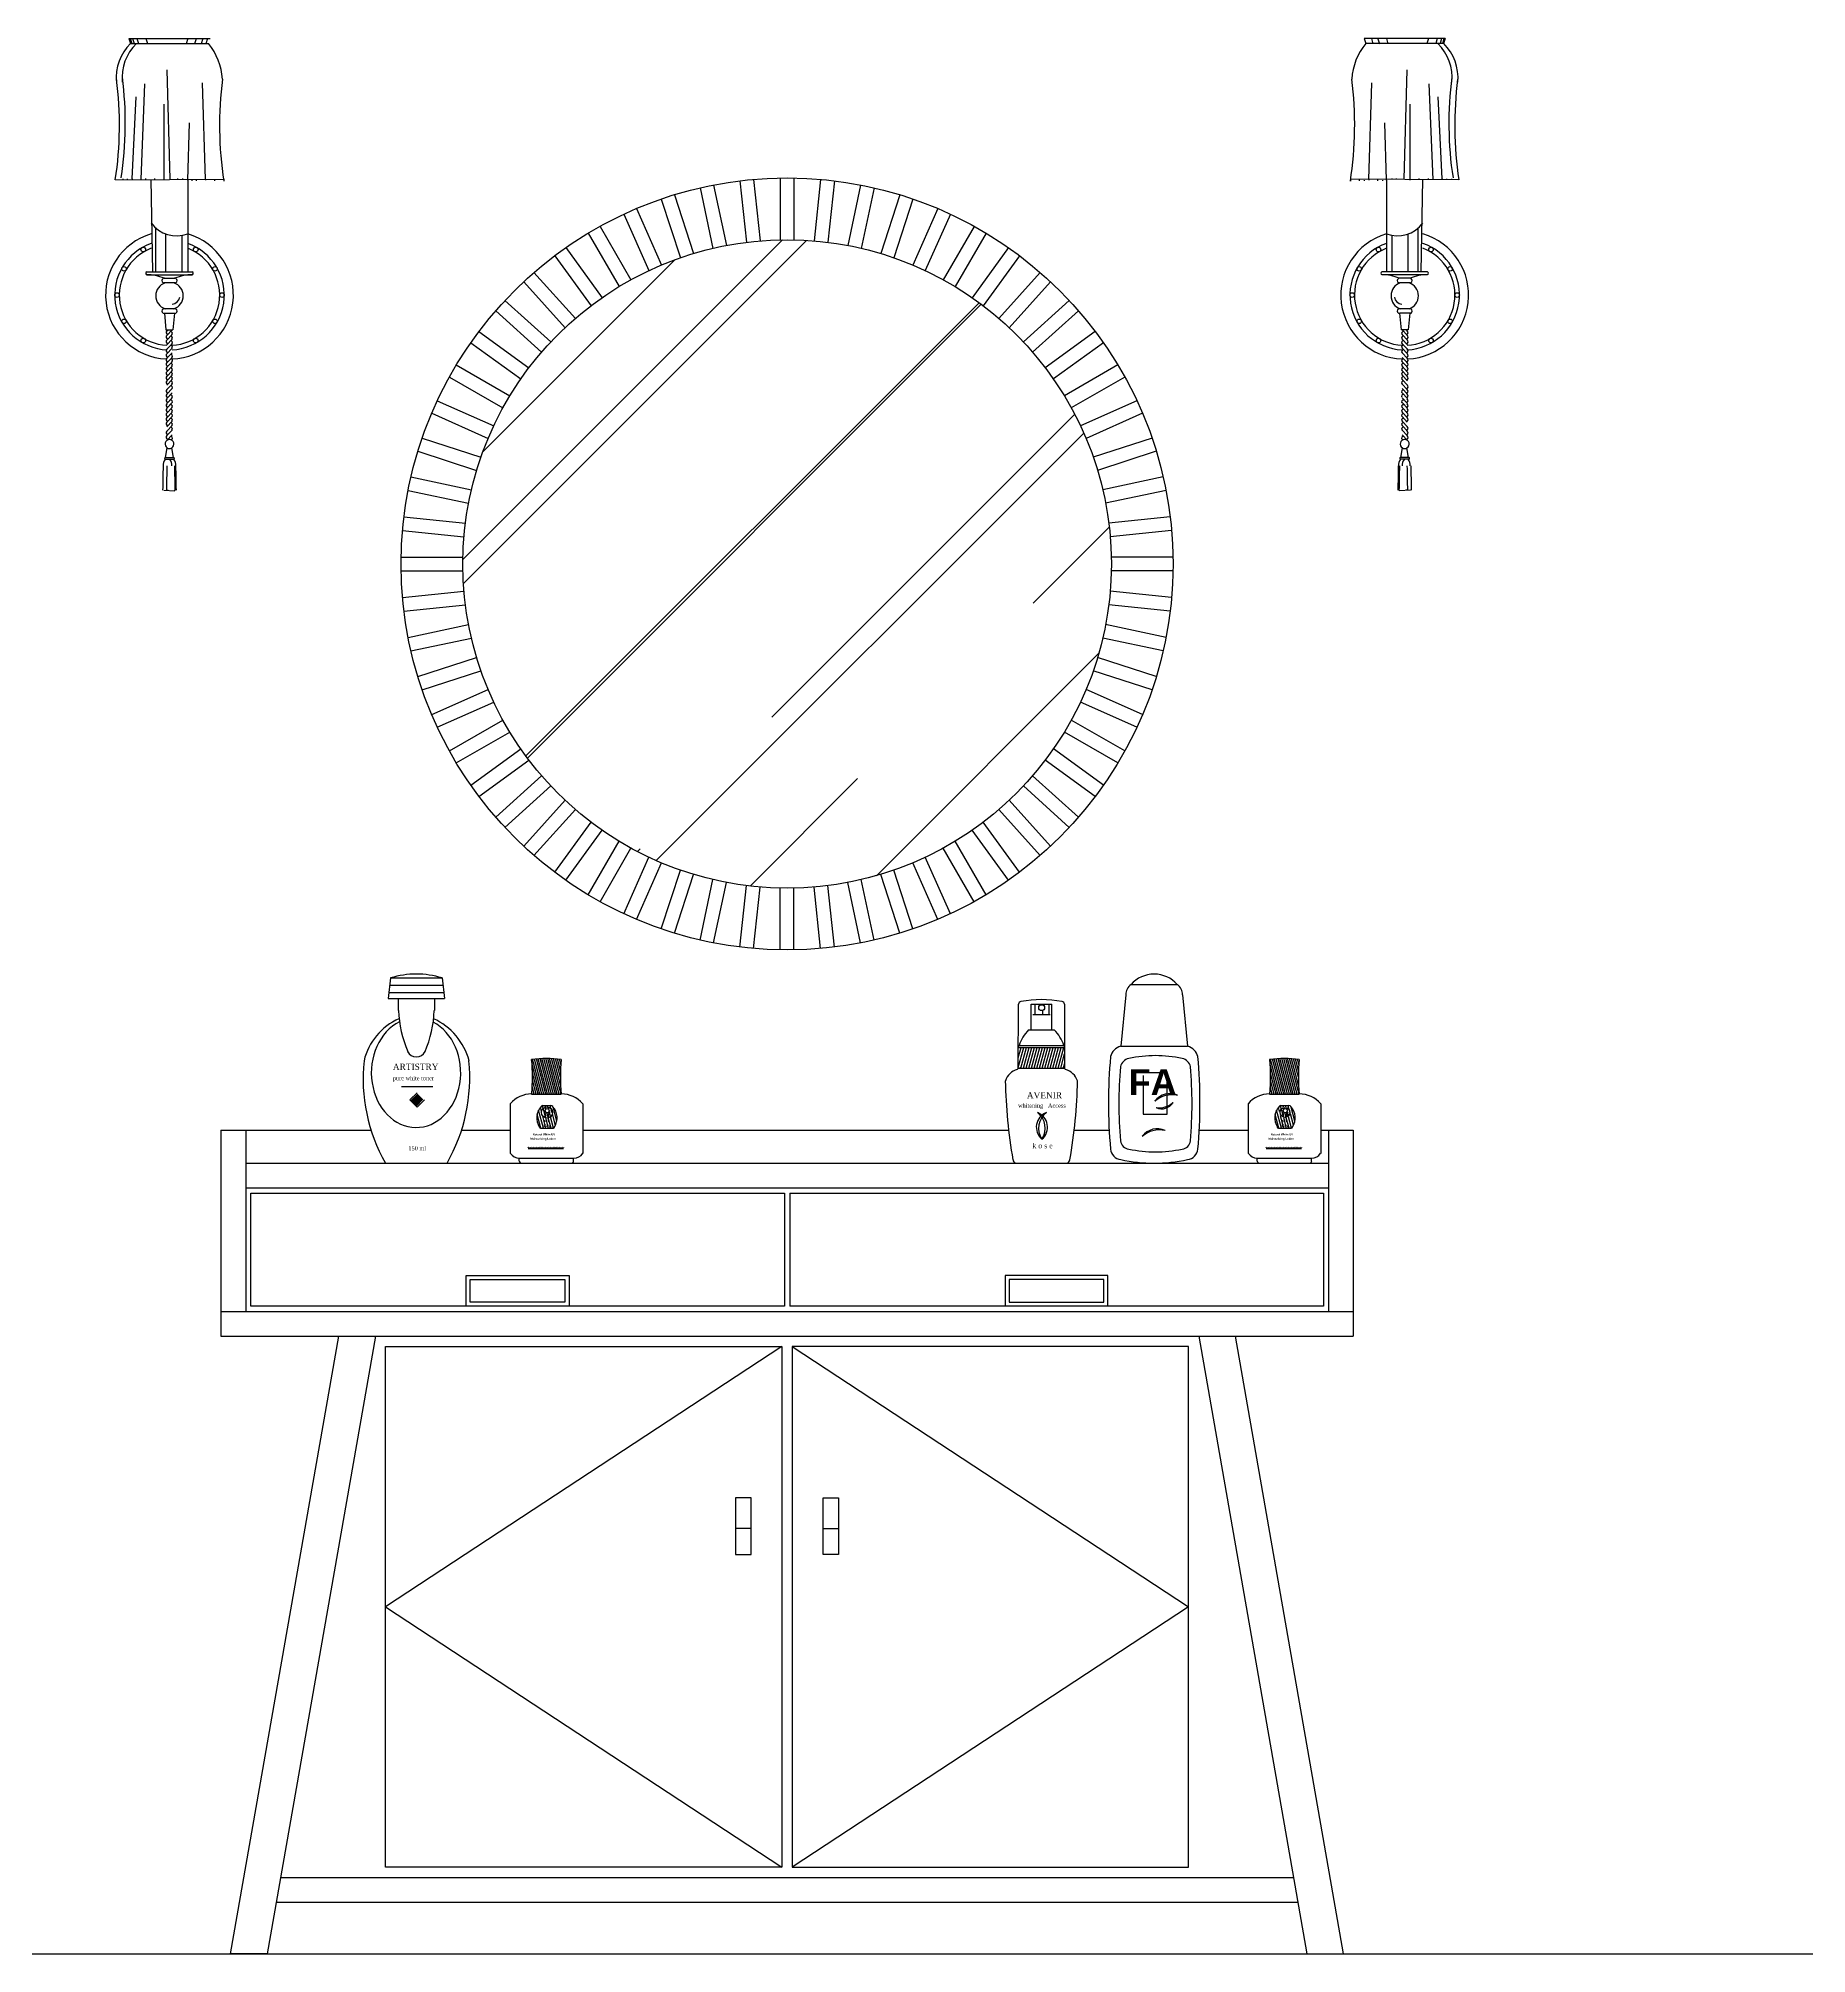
# Model space of a CAD drawing. Header units: inches. Extents: x 6.9 to 49.4, y 11.8 to 36.5.
# Drawn here: x 31.163 to 32.881, y 14.924 to 16.785 of the extents above; entities that cross this region are included whole.
import ezdxf

# ---------------------------------------------------------------- set-up
doc = ezdxf.new("R2010")
doc.units = ezdxf.units.IN
doc.header["$MEASUREMENT"] = 0
for name, color, linetype in [('02', 2, 'Continuous'), ('1', 1, 'Continuous'), ('4', 4, 'Continuous'), ('8', 8, 'Continuous')]:
    doc.layers.add(name, color=color, linetype=linetype)
doc.styles.add('HT', font='swisseb.ttf')
doc.styles.add('STYLE4', font='dutcheb.ttf')

msp = doc.modelspace()

# ---------------------------------------------------------------- hatches: boundary and pattern name
at = {"layer": '8'}
h = msp.add_hatch(dxfattribs=at)
h.set_pattern_fill('AR-RROOF', color=256, scale=0.241, angle=45, style=0)
h.set_pattern_definition([(45, (41.2633, 14.46323), (0.204495, 0.545321), [3.615, -0.482, 1.205, -0.241]), (45, (41.40474, 14.77508), (-0.397062, 0.056236), [0.723, -0.07953, 1.446, -0.18075]), (45, (41.20365, 14.69329), (0.7719697, 1.0003228), [1.928, -0.3374, 0.964, -0.241])])
h.paths.add_polyline_path([(31.7827, 15.9782, 0.520819), (32.2057, 16.2741, 0.520819), (31.7827, 16.57)])
h.paths.add_polyline_path([(31.7827, 16.57, 0.315081), (31.5757, 16.2741, 0.315081), (31.7827, 15.9782)])
h = msp.add_hatch(dxfattribs=at)
h.set_pattern_fill('ANSI31', color=256, scale=0.02, angle=30, style=0)
h.set_pattern_definition([(75, (10.7503108, 15.7384326), (-0.00241481457, 0.0006470476), [])])
h.paths.add_polyline_path([(32.1603, 15.7844), (32.1603, 15.8044), (32.1153, 15.8044), (32.1153, 15.7844)])
h = msp.add_hatch(dxfattribs=at)
h.set_pattern_fill('ANSI31', color=256, scale=0.0144, angle=60, style=0)
h.set_pattern_definition([(105, (11.1332125, 15.3638684), (-0.00173866649, -0.00046587428), [])])
h.paths.add_polyline_path([(31.6713, 15.7927, 0.068094), (31.6425, 15.7927, -0.05168), (31.6425, 15.7591), (31.6713, 15.7591, -0.05168)])
h = msp.add_hatch(dxfattribs=at)
h.set_pattern_fill('ANSI31', color=256, scale=0.0144, angle=60, style=0)
h.set_pattern_definition([(105, (11.8501616, 15.3638684), (-0.00173866649, -0.00046587428), [])])
h.paths.add_polyline_path([(32.3883, 15.7927, 0.068094), (32.3595, 15.7927, -0.05168), (32.3595, 15.7591), (32.3883, 15.7591, -0.05168)])
h = msp.add_hatch(dxfattribs=at)
h.set_pattern_fill('ANSI31', color=256, scale=0.00025, style=0)
h.set_pattern_definition([(45, (10.8150381, 15.7272049), (-0.000561266008, 0.000561266008), [])])
h.paths.add_polyline_path([(31.5255, 15.7535), (31.5312, 15.7478), (31.5368, 15.7535), (31.5312, 15.7591)])
h = msp.add_hatch(dxfattribs=at)
h.set_pattern_fill('ANSI31', color=256, scale=0.0192, angle=60, style=0)
h.set_pattern_definition([(105, (11.1332125, 15.3638684), (-0.00231822198, -0.0006211657), [])])
h.paths.add_polyline_path([(31.663, 15.7469, 0.271674), (31.6613, 15.7481), (31.6534, 15.7481, 0.271674), (31.6517, 15.7469, 0.329653), (31.65, 15.7271, 0.311183), (31.6511, 15.7259), (31.6636, 15.7259, 0.286488), (31.6647, 15.7271, 0.350404)])
h.paths.add_polyline_path([(31.652, 15.7412, -1), (31.6628, 15.7412, -1)], flags=16)
h.paths.add_polyline_path([(31.6526, 15.7413, -1), (31.6623, 15.7413, -1)], flags=0)
edge = h.paths.add_edge_path(flags=0)
edge.add_ellipse((31.6576, 15.7429), major_axis=(-0.00007, -0.00206), ratio=0.920379, start_angle=0, end_angle=360)
h.paths.add_polyline_path([(31.6567, 15.7297), (31.6587, 15.7297), (31.6587, 15.7312), (31.6567, 15.7312)], flags=24)
h.paths.add_polyline_path([(31.6522, 15.7253), (31.6637, 15.7253), (31.6637, 15.7308), (31.6522, 15.7308)], flags=9)
h.paths.add_polyline_path([(31.654, 15.731), (31.6605, 15.731), (31.6605, 15.7354), (31.654, 15.7354)], flags=24)
h = msp.add_hatch(dxfattribs=at)
h.set_pattern_fill('ANSI31', color=256, scale=0.0192, angle=60, style=0)
h.set_pattern_definition([(105, (11.8501616, 15.3638684), (-0.00231822198, -0.0006211657), [])])
h.paths.add_polyline_path([(32.3799, 15.7469, 0.271674), (32.3782, 15.7481), (32.3703, 15.7481, 0.271674), (32.3686, 15.7469, 0.329653), (32.3669, 15.7271, 0.311183), (32.368, 15.7259), (32.3805, 15.7259, 0.286488), (32.3816, 15.7271, 0.350404)])
h.paths.add_polyline_path([(32.369, 15.7412, -1), (32.3798, 15.7412, -1)], flags=16)
h.paths.add_polyline_path([(32.3696, 15.7413, -1), (32.3793, 15.7413, -1)], flags=0)
edge = h.paths.add_edge_path(flags=0)
edge.add_ellipse((32.3746, 15.7429), major_axis=(-0.00007, -0.00206), ratio=0.920379, start_angle=0, end_angle=360)
h.paths.add_polyline_path([(32.3737, 15.7297), (32.3756, 15.7297), (32.3756, 15.7312), (32.3737, 15.7312)], flags=24)
h.paths.add_polyline_path([(32.3691, 15.7253), (32.3807, 15.7253), (32.3807, 15.7308), (32.3691, 15.7308)], flags=9)
h.paths.add_polyline_path([(32.3709, 15.731), (32.3775, 15.731), (32.3775, 15.7354), (32.3709, 15.7354)], flags=24)
h = msp.add_hatch(dxfattribs=at)
h.set_pattern_fill('ANSI31', color=256, scale=0.00672, angle=60, style=0)
h.set_pattern_definition([(105, (11.1332125, 15.3638684), (-0.000811377694, -0.000217407998), [])])
h.paths.add_polyline_path([(31.6736, 15.7071), (31.6736, 15.7076), (31.6393, 15.7076), (31.6393, 15.7071)])
h = msp.add_hatch(dxfattribs=at)
h.set_pattern_fill('ANSI31', color=256, scale=0.00672, angle=60, style=0)
h.set_pattern_definition([(105, (11.85016155, 15.3638684), (-0.000811377694, -0.000217407998), [])])
h.paths.add_polyline_path([(32.3905, 15.7071), (32.3905, 15.7076), (32.3562, 15.7076), (32.3562, 15.7071)])

# ---------------------------------------------------------------- linework, layer by layer
at = {"layer": '02'}
for p, q in [((31.2513, 16.7846), (31.3301, 16.7846)), ((31.2513, 16.7846), (31.2528, 16.7796)), ((31.2525, 16.7848), (31.2541, 16.7797)), ((31.2528, 16.7796), (31.3285, 16.7796)), ((31.2549, 16.7846), (31.2564, 16.7796)), ((31.2591, 16.7846), (31.2606, 16.7796)), ((31.2677, 16.7846), (31.2693, 16.7796)), ((31.3085, 16.7846), (31.307, 16.7795)), ((31.3167, 16.7843), (31.3151, 16.7793)), ((31.3231, 16.7846), (31.3216, 16.7795)), ((31.3276, 16.7846), (31.3261, 16.7795)), ((32.5301, 16.7846), (32.4513, 16.7846)), ((32.4513, 16.7846), (32.4528, 16.7796)), ((32.5285, 16.7796), (32.4528, 16.7796)), ((32.4583, 16.7846), (32.4598, 16.7795)), ((32.4647, 16.7843), (32.4663, 16.7793)), ((32.4729, 16.7846), (32.4744, 16.7795)), ((32.5137, 16.7846), (32.5121, 16.7796)), ((32.5223, 16.7846), (32.5208, 16.7796)), ((32.5265, 16.7846), (32.525, 16.7796)), ((32.5288, 16.7848), (32.5273, 16.7797)), ((32.5301, 16.7846), (32.5285, 16.7796)), ((31.2912, 16.648), (31.2883, 16.7541)), ((32.4902, 16.648), (32.4931, 16.7541)), ((31.2632, 16.6476), (31.2669, 16.7405)), ((31.3257, 16.6476), (31.3227, 16.7415)), ((32.4557, 16.6476), (32.4587, 16.7415)), ((32.5182, 16.6476), (32.5144, 16.7405)), ((31.2543, 16.6483), (31.2582, 16.7279)), ((31.2854, 16.6469), (31.2854, 16.7207)), ((32.496, 16.6469), (32.496, 16.7207)), ((32.5271, 16.6483), (32.5232, 16.7279)), ((31.3084, 16.6469), (31.3101, 16.7027)), ((32.473, 16.6469), (32.4713, 16.7027)), ((31.2381, 16.6473), (31.3435, 16.648)), ((31.2454, 16.6483), (31.2454, 16.6476)), ((31.2499, 16.6476), (31.2499, 16.6483)), ((31.2543, 16.6483), (31.2543, 16.6473)), ((31.2632, 16.6473), (31.2632, 16.6476)), ((31.2676, 16.6476), (31.2676, 16.6486)), ((31.2746, 16.5578), (31.273, 16.6476)), ((31.2765, 16.6476), (31.2765, 16.6486)), ((31.2987, 16.648), (31.2987, 16.6486)), ((31.3032, 16.6486), (31.3032, 16.6476)), ((31.3084, 16.6469), (31.3084, 16.5578)), ((31.3124, 16.6469), (31.3124, 16.6463)), ((31.3168, 16.6463), (31.3168, 16.6473)), ((31.3213, 16.6473), (31.3213, 16.6476)), ((31.3257, 16.6476), (31.3257, 16.6469)), ((31.3346, 16.6463), (31.3346, 16.648)), ((31.3435, 16.648), (31.3435, 16.6459)), ((31.8062, 16.6394), (31.8187, 16.5807)), ((31.8193, 16.6422), (31.8318, 16.5835)), ((31.8448, 16.6463), (31.8511, 16.5866)), ((31.8582, 16.6477), (31.8644, 16.588)), ((31.884, 16.649), (31.884, 16.589)), ((31.8974, 16.649), (31.8974, 16.589)), ((31.9232, 16.6477), (31.9169, 16.588)), ((31.9366, 16.6463), (31.9303, 16.5866)), ((31.9621, 16.6422), (31.9496, 16.5835)), ((31.9752, 16.6394), (31.9627, 16.5807)), ((32.5433, 16.6473), (32.4379, 16.648)), ((32.4379, 16.648), (32.4379, 16.6459)), ((32.4468, 16.6463), (32.4468, 16.648)), ((32.4512, 16.6469), (32.4512, 16.6463)), ((32.4557, 16.6476), (32.4557, 16.6469)), ((32.4646, 16.6463), (32.4646, 16.6473)), ((32.469, 16.6469), (32.469, 16.6463)), ((32.473, 16.6469), (32.473, 16.5578)), ((32.4782, 16.6486), (32.4782, 16.6476)), ((32.4827, 16.648), (32.4827, 16.6486)), ((32.5049, 16.6476), (32.5049, 16.6486)), ((32.5068, 16.5578), (32.5084, 16.6476)), ((32.5138, 16.6476), (32.5138, 16.6486)), ((32.5182, 16.6473), (32.5182, 16.6476)), ((32.5271, 16.6483), (32.5271, 16.6473)), ((32.5315, 16.6476), (32.5315, 16.6483)), ((32.536, 16.6483), (32.536, 16.6476)), ((31.7443, 16.6193), (31.7687, 16.5645)), ((31.7685, 16.6286), (31.787, 16.5715)), ((31.7812, 16.6327), (31.7998, 16.5757)), ((32.0002, 16.6327), (31.9816, 16.5757)), ((32.0129, 16.6286), (31.9944, 16.5715)), ((32.0371, 16.6193), (32.0127, 16.5645)), ((31.2775, 16.5578), (31.2775, 16.6004)), ((31.709, 16.6021), (31.739, 16.5502)), ((31.7321, 16.6139), (31.7565, 16.5591)), ((32.0493, 16.6139), (32.0249, 16.5591)), ((32.0724, 16.6021), (32.0423, 16.5502)), ((32.5038, 16.5578), (32.5038, 16.6004)), ((31.2871, 16.5578), (31.2871, 16.5946)), ((31.303, 16.5578), (31.303, 16.5933)), ((31.6757, 16.5814), (31.711, 16.5328)), ((31.6974, 16.5954), (31.7274, 16.5435)), ((32.084, 16.5954), (32.054, 16.5435)), ((32.1057, 16.5814), (32.0704, 16.5328)), ((32.4784, 16.5578), (32.4784, 16.5933)), ((32.4942, 16.5578), (32.4942, 16.5946)), ((31.6649, 16.5735), (31.7002, 16.5249)), ((32.1165, 16.5735), (32.0812, 16.5249)), ((31.2685, 16.5578), (31.3129, 16.5578)), ((31.2685, 16.5551), (31.3129, 16.5551)), ((31.2959, 16.5472), (31.2855, 16.5472)), ((31.6348, 16.5482), (31.675, 16.5036)), ((31.6448, 16.5572), (31.685, 16.5126)), ((32.1366, 16.5572), (32.0964, 16.5126)), ((32.1466, 16.5482), (32.1064, 16.5036)), ((32.5129, 16.5578), (32.4685, 16.5578)), ((32.5129, 16.5551), (32.4685, 16.5551)), ((32.4959, 16.5472), (32.4855, 16.5472)), ((31.6166, 16.53), (31.6611, 16.4898)), ((32.1648, 16.53), (32.1202, 16.4898)), ((31.2959, 16.522), (31.2855, 16.522)), ((31.2857, 16.5176), (31.2873, 16.5014)), ((31.2956, 16.5176), (31.2941, 16.5014)), ((31.6076, 16.52), (31.6522, 16.4798)), ((32.1738, 16.52), (32.1292, 16.4798)), ((32.4959, 16.522), (32.4855, 16.522)), ((32.4857, 16.5176), (32.4873, 16.5014)), ((32.4956, 16.5176), (32.4941, 16.5014)), ((31.2873, 16.5014), (31.2941, 16.5014)), ((31.2932, 16.5014), (31.2881, 16.496)), ((31.2932, 16.497), (31.2881, 16.4916)), ((31.2932, 16.4926), (31.2881, 16.4871)), ((31.2932, 16.4881), (31.2881, 16.4827)), ((31.2882, 16.5006), (31.2893, 16.5016)), ((31.2882, 16.5006), (31.2882, 16.5014)), ((31.5834, 16.489), (31.632, 16.4538)), ((31.5913, 16.4999), (31.6399, 16.4646)), ((32.1901, 16.4999), (32.1415, 16.4646)), ((32.198, 16.489), (32.1494, 16.4538)), ((32.4941, 16.5014), (32.4873, 16.5014)), ((32.4882, 16.5014), (32.4933, 16.496)), ((32.4882, 16.497), (32.4933, 16.4916)), ((32.4882, 16.4926), (32.4933, 16.4871)), ((32.4882, 16.4881), (32.4933, 16.4827)), ((32.4932, 16.5006), (32.4921, 16.5016)), ((32.4932, 16.5006), (32.4932, 16.5014)), ((31.2932, 16.4837), (31.2881, 16.4783)), ((31.2932, 16.4748), (31.2881, 16.4694)), ((31.2932, 16.4706), (31.2881, 16.4652)), ((31.2932, 16.4793), (31.2882, 16.4739)), ((32.4882, 16.4837), (32.4933, 16.4783)), ((32.4882, 16.4793), (32.4932, 16.4739)), ((32.4882, 16.4748), (32.4933, 16.4694)), ((32.4882, 16.4706), (32.4933, 16.4652)), ((31.2932, 16.4618), (31.2881, 16.4563)), ((31.2932, 16.4575), (31.2881, 16.4521)), ((31.2932, 16.4533), (31.2881, 16.4479)), ((31.2932, 16.4662), (31.2882, 16.4609)), ((31.5626, 16.4557), (31.6146, 16.4257)), ((31.5693, 16.4674), (31.6213, 16.4374)), ((32.212, 16.4674), (32.1601, 16.4374)), ((32.2188, 16.4557), (32.1668, 16.4257)), ((32.4882, 16.4662), (32.4932, 16.4609)), ((32.4882, 16.4618), (32.4933, 16.4563)), ((32.4882, 16.4575), (32.4933, 16.4521)), ((32.4882, 16.4533), (32.4933, 16.4479)), ((31.2932, 16.4444), (31.2881, 16.439)), ((31.2932, 16.4402), (31.2881, 16.4348)), ((31.2932, 16.4354), (31.2881, 16.43)), ((31.2932, 16.4489), (31.2882, 16.4435)), ((31.5509, 16.4327), (31.6057, 16.4083)), ((32.2305, 16.4327), (32.1757, 16.4083)), ((32.4882, 16.4489), (32.4932, 16.4435)), ((32.4882, 16.4444), (32.4933, 16.439)), ((32.4882, 16.4402), (32.4933, 16.4348)), ((32.4882, 16.4354), (32.4933, 16.43)), ((31.2932, 16.431), (31.2881, 16.4255)), ((31.2932, 16.426), (31.2881, 16.4206)), ((31.2932, 16.4216), (31.2881, 16.4162)), ((31.2932, 16.4127), (31.2881, 16.4073)), ((31.2932, 16.4172), (31.2882, 16.4119)), ((31.5454, 16.4205), (31.6003, 16.396)), ((32.2359, 16.4205), (32.1811, 16.396)), ((32.4882, 16.431), (32.4933, 16.4255)), ((32.4882, 16.426), (32.4933, 16.4206)), ((32.4882, 16.4216), (32.4933, 16.4162)), ((32.4882, 16.4172), (32.4932, 16.4119)), ((32.4882, 16.4127), (32.4933, 16.4073)), ((31.2932, 16.4085), (31.2881, 16.4031)), ((31.2932, 16.3996), (31.2881, 16.3942)), ((31.2932, 16.4041), (31.2882, 16.3988)), ((31.2932, 16.3952), (31.2924, 16.3946)), ((31.5362, 16.3963), (31.5933, 16.3778)), ((32.2452, 16.3963), (32.1881, 16.3778)), ((32.4882, 16.4085), (32.4933, 16.4031)), ((32.4882, 16.4041), (32.4932, 16.3988)), ((32.4882, 16.3996), (32.4933, 16.3942)), ((32.4882, 16.3952), (32.489, 16.3946)), ((31.2867, 16.3775), (31.2947, 16.3775)), ((31.2867, 16.3758), (31.2947, 16.3758)), ((31.2869, 16.3775), (31.2885, 16.3869)), ((31.2945, 16.3775), (31.2929, 16.3869)), ((31.532, 16.3836), (31.5891, 16.365)), ((32.2494, 16.3836), (32.1923, 16.365)), ((32.4947, 16.3775), (32.4867, 16.3775)), ((32.4947, 16.3758), (32.4867, 16.3758)), ((32.4869, 16.3775), (32.4885, 16.3869)), ((32.4945, 16.3775), (32.4929, 16.3869)), ((31.5253, 16.3586), (31.584, 16.3461)), ((32.256, 16.3586), (32.1973, 16.3461)), ((31.2851, 16.3457), (31.2959, 16.3451)), ((31.2874, 16.3459), (31.2895, 16.3459)), ((31.2895, 16.3459), (31.2895, 16.3454)), ((31.2917, 16.3454), (31.2917, 16.3451)), ((31.2959, 16.3451), (31.2959, 16.3457)), ((31.5226, 16.3455), (31.5813, 16.333)), ((32.2588, 16.3455), (32.2001, 16.333)), ((32.4963, 16.3457), (32.4855, 16.3451)), ((32.4855, 16.3451), (32.4855, 16.3457)), ((32.4897, 16.3454), (32.4897, 16.3451)), ((32.4939, 16.3459), (32.4918, 16.3459)), ((32.4918, 16.3459), (32.4918, 16.3454)), ((31.5185, 16.32), (31.5782, 16.3137)), ((32.2629, 16.32), (32.2032, 16.3137)), ((31.5171, 16.3066), (31.5768, 16.3003)), ((32.2643, 16.3066), (32.2046, 16.3003)), ((31.5158, 16.2808), (31.5758, 16.2808)), ((31.5158, 16.2674), (31.5758, 16.2674)), ((32.2656, 16.2808), (32.2056, 16.2808)), ((32.2656, 16.2674), (32.2056, 16.2674)), ((31.5171, 16.2416), (31.5768, 16.2478)), ((32.2643, 16.2416), (32.2046, 16.2478)), ((31.5185, 16.2282), (31.5782, 16.2345)), ((32.2629, 16.2282), (32.2032, 16.2345)), ((31.5226, 16.2027), (31.5813, 16.2152)), ((32.2588, 16.2027), (32.2001, 16.2152)), ((31.5253, 16.1896), (31.584, 16.202)), ((32.256, 16.1896), (32.1973, 16.202)), ((31.532, 16.1646), (31.5891, 16.1832)), ((32.2494, 16.1646), (32.1923, 16.1832)), ((31.5362, 16.1518), (31.5933, 16.1704)), ((32.2452, 16.1518), (32.1881, 16.1704)), ((31.5454, 16.1277), (31.6003, 16.1521)), ((31.5509, 16.1155), (31.6057, 16.1399)), ((32.2305, 16.1155), (32.1757, 16.1399)), ((32.2359, 16.1277), (32.1811, 16.1521)), ((31.5626, 16.0924), (31.6146, 16.1224)), ((32.2188, 16.0924), (32.1668, 16.1224)), ((31.5693, 16.0808), (31.6213, 16.1108)), ((32.212, 16.0808), (32.1601, 16.1108)), ((31.5834, 16.0591), (31.632, 16.0944)), ((31.5913, 16.0483), (31.6399, 16.0835)), ((32.1901, 16.0483), (32.1415, 16.0835)), ((32.198, 16.0591), (32.1494, 16.0944)), ((31.6076, 16.0282), (31.6522, 16.0683)), ((32.1738, 16.0282), (32.1292, 16.0683)), ((31.6166, 16.0182), (31.6611, 16.0584)), ((31.6348, 15.9999), (31.675, 16.0445)), ((32.1466, 15.9999), (32.1064, 16.0445)), ((32.1648, 16.0182), (32.1202, 16.0584)), ((31.6448, 15.991), (31.685, 16.0356)), ((31.6649, 15.9747), (31.7002, 16.0232)), ((32.1165, 15.9747), (32.0812, 16.0232)), ((32.1366, 15.991), (32.0964, 16.0356)), ((31.6757, 15.9668), (31.711, 16.0154)), ((31.6974, 15.9527), (31.7274, 16.0047)), ((32.084, 15.9527), (32.054, 16.0047)), ((32.1057, 15.9668), (32.0704, 16.0154)), ((31.709, 15.946), (31.739, 15.998)), ((31.7321, 15.9343), (31.7565, 15.9891)), ((32.0493, 15.9343), (32.0249, 15.9891)), ((32.0724, 15.946), (32.0423, 15.998)), ((31.7443, 15.9288), (31.7687, 15.9837)), ((31.7685, 15.9196), (31.787, 15.9766)), ((31.7812, 15.9154), (31.7998, 15.9725)), ((31.8062, 15.9087), (31.8187, 15.9674)), ((31.9752, 15.9087), (31.9627, 15.9674)), ((32.0002, 15.9154), (31.9816, 15.9725)), ((32.0129, 15.9196), (31.9944, 15.9766)), ((32.0371, 15.9288), (32.0127, 15.9837)), ((31.8193, 15.9059), (31.8318, 15.9646)), ((31.8448, 15.9019), (31.8511, 15.9616)), ((31.8582, 15.9005), (31.8644, 15.9602)), ((31.884, 15.8991), (31.884, 15.9592)), ((31.8974, 15.8991), (31.8974, 15.9592)), ((31.9232, 15.9005), (31.9169, 15.9602)), ((31.9366, 15.9019), (31.9303, 15.9616)), ((31.9621, 15.9059), (31.9496, 15.9646)), ((31.5055, 15.8719), (31.503, 15.8519)), ((31.5038, 15.8579), (31.5573, 15.8579)), ((31.5046, 15.8649), (31.5564, 15.8649)), ((31.5055, 15.8719), (31.5555, 15.8719)), ((31.5555, 15.8719), (31.558, 15.8519)), ((32.2198, 15.8555), (32.2148, 15.8055)), ((32.2248, 15.8655), (32.2698, 15.8655)), ((32.2748, 15.8555), (32.2798, 15.8055)), ((31.503, 15.8519), (31.558, 15.8519)), ((31.513, 15.8519), (31.513, 15.8404)), ((31.548, 15.8519), (31.548, 15.8404)), ((32.1153, 15.7844), (32.1154, 15.8464)), ((32.1278, 15.8464), (32.1478, 15.8464)), ((32.1278, 15.8214), (32.1278, 15.8464)), ((32.1293, 15.8364), (32.1463, 15.8364)), ((32.1318, 15.8364), (32.1318, 15.8464)), ((32.1393, 15.8456), (32.1393, 15.8464)), ((32.1393, 15.8364), (32.1393, 15.8404)), ((32.1453, 15.8364), (32.1453, 15.8464)), ((32.1478, 15.8214), (32.1478, 15.8464)), ((32.1603, 15.8464), (32.1603, 15.7844)), ((32.1253, 15.8214), (32.1503, 15.8214)), ((32.1153, 15.8044), (32.1603, 15.8044)), ((32.1159, 15.8064), (32.1596, 15.8064)), ((32.2148, 15.8055), (32.2798, 15.8055)), ((32.1153, 15.7844), (32.1603, 15.7844)), ((31.5162, 15.7664), (31.5466, 15.7664)), ((32.26, 15.7796), (32.2365, 15.7796)), ((32.2365, 15.7771), (32.2365, 15.7396)), ((32.26, 15.7396), (32.26, 15.7796)), ((31.5312, 15.7604), (31.5241, 15.7534)), ((31.5241, 15.7534), (31.5312, 15.7463)), ((31.5255, 15.7535), (31.5312, 15.7478)), ((31.5368, 15.7535), (31.5312, 15.7591)), ((31.5312, 15.7463), (31.5383, 15.7534)), ((31.6217, 15.7495), (31.6217, 15.7015)), ((31.6425, 15.7591), (31.6713, 15.7591)), ((31.6534, 15.7481), (31.6613, 15.7481)), ((31.6921, 15.7495), (31.6921, 15.7015)), ((32.3387, 15.7495), (32.3387, 15.7015)), ((32.3595, 15.7591), (32.3883, 15.7591)), ((32.3703, 15.7481), (32.3782, 15.7481)), ((32.4091, 15.7495), (32.4091, 15.7015)), ((31.6511, 15.7259), (31.6636, 15.7259)), ((32.2365, 15.7396), (32.26, 15.7396)), ((32.368, 15.7259), (32.3805, 15.7259)), ((31.6393, 15.7071), (31.6393, 15.7076)), ((31.6393, 15.7061), (31.6736, 15.7061)), ((31.6736, 15.7076), (31.6736, 15.7071)), ((32.3562, 15.7071), (32.3562, 15.7076)), ((32.3562, 15.7061), (32.3905, 15.7061)), ((32.3905, 15.7076), (32.3905, 15.7071)), ((31.6305, 15.6967), (31.6833, 15.6967)), ((31.6305, 15.6939), (31.6305, 15.6967)), ((31.6833, 15.6939), (31.6833, 15.6967)), ((32.3475, 15.6967), (32.4003, 15.6967)), ((32.3475, 15.6939), (32.3475, 15.6967)), ((32.4003, 15.6939), (32.4003, 15.6967)), ((31.8882, 15.6629), (31.8882, 15.5529)), ((31.8932, 15.6629), (31.8932, 15.5529)), ((31.8557, 15.3369), (31.8407, 15.3369)), ((31.9257, 15.3369), (31.9407, 15.3369))]:
    msp.add_line(p, q, dxfattribs=at)
for points in [[(31.2855, 16.5516), (31.2959, 16.5516)], [(32.4959, 16.5516), (32.4855, 16.5516)], [(31.2855, 16.5176), (31.2959, 16.5176)], [(32.4959, 16.5176), (32.4855, 16.5176)], [(31.8882, 15.5529), (31.3697, 15.5529), (31.3697, 15.6629), (31.8882, 15.6629)], [(31.8932, 15.6629), (32.4117, 15.6629), (32.4117, 15.5529), (31.8932, 15.5529)], [(31.5789, 15.5529), (31.5789, 15.5829), (31.6789, 15.5829), (31.6789, 15.5529)], [(32.2024, 15.5529), (32.2024, 15.5829), (32.1024, 15.5829), (32.1024, 15.5529)], [(31.8857, 15.5139), (31.5007, 15.2609), (31.8857, 15.0079)], [(31.8957, 15.5139), (32.2807, 15.2609), (31.8957, 15.0079)]]:
    msp.add_lwpolyline(points, dxfattribs=at)
for points in [[(31.5829, 15.5789), (31.6749, 15.5789), (31.6749, 15.5569), (31.5829, 15.5569)], [(32.1984, 15.5789), (32.1064, 15.5789), (32.1064, 15.5569), (32.1984, 15.5569)], [(31.8857, 15.5139), (31.8857, 15.0079), (31.5007, 15.0079), (31.5007, 15.5139)], [(31.8957, 15.5139), (31.8957, 15.0079), (32.2807, 15.0079), (32.2807, 15.5139)], [(31.8557, 15.3669), (31.8407, 15.3669), (31.8407, 15.3119), (31.8557, 15.3119)], [(31.9257, 15.3669), (31.9407, 15.3669), (31.9407, 15.3119), (31.9257, 15.3119)]]:
    msp.add_lwpolyline(points, close=True, dxfattribs=at)
for centre, radius in [((31.2652, 16.5795), 0.00222), ((31.3162, 16.5795), 0.00222), ((32.4652, 16.5795), 0.00222), ((32.5162, 16.5795), 0.00222), ((31.2465, 16.5608), 0.00222), ((31.3349, 16.5608), 0.00222), ((32.4465, 16.5608), 0.00222), ((32.5349, 16.5608), 0.00222), ((31.2397, 16.5353), 0.00222), ((31.3417, 16.5353), 0.00222), ((32.4397, 16.5353), 0.00222), ((32.5417, 16.5353), 0.00222), ((31.2465, 16.5098), 0.00222), ((31.3349, 16.5098), 0.00222), ((32.4465, 16.5098), 0.00222), ((32.5349, 16.5098), 0.00222), ((31.2652, 16.4911), 0.00222), ((31.3162, 16.4911), 0.00222), ((32.4652, 16.4911), 0.00222), ((32.5162, 16.4911), 0.00222), ((32.138, 15.843), 0.00287), ((31.6574, 15.7412), 0.00539), ((32.3744, 15.7413), 0.00485)]:
    msp.add_circle(centre, radius, dxfattribs=at)
for centre, radius, start, end in [((31.2847, 16.7467), 0.0458, 134.0705, 185.5619), ((31.2904, 16.7467), 0.0458, 134.0705, 185.5619), ((31.2814, 16.7411), 0.0609, 3.854, 39.2535), ((32.5, 16.7411), 0.0609, 140.7465, 176.146), ((32.491, 16.7467), 0.0458, 354.4381, 45.9295), ((32.4967, 16.7467), 0.0458, 354.4381, 45.9295), ((30.8894, 16.7004), 0.3527, 351.338, 7.2898), ((30.8951, 16.7023), 0.3527, 351.338, 7.2898), ((31.692, 16.7004), 0.3527, 172.7102, 188.8689), ((32.0894, 16.7004), 0.3527, 351.1311, 7.2898), ((32.8863, 16.7023), 0.3527, 172.7102, 188.662), ((32.892, 16.7004), 0.3527, 172.7102, 188.662), ((31.2976, 16.6228), 0.03, 214.9037, 291.2265), ((32.4838, 16.6228), 0.03, 248.7735, 325.0963), ((31.2907, 16.5353), 0.0621, 106.6015, 267.1809), ((31.2907, 16.5353), 0.0532, 109.4712, 267.3319), ((31.2907, 16.5353), 0.0488, 111.3237, 267.0892), ((31.2907, 16.5353), 0.0621, 272.2867, 73.3985), ((31.2907, 16.5353), 0.0532, 272.6681, 70.5288), ((31.2907, 16.5353), 0.0488, 272.9108, 68.6763), ((32.4907, 16.5353), 0.0621, 106.6015, 267.7133), ((32.4907, 16.5353), 0.0532, 109.4712, 267.3319), ((32.4907, 16.5353), 0.0488, 111.3237, 267.0892), ((32.4907, 16.5353), 0.0532, 272.6681, 70.5288), ((32.4907, 16.5353), 0.0488, 272.9108, 68.6763), ((32.4907, 16.5353), 0.0621, 272.8191, 73.3985), ((31.269, 16.5565), 0.00141, 108.9885, 251.0115), ((31.2678, 16.5089), 0.0463, 67.5143, 89.1021), ((31.2907, 16.5346), 0.0133, 108.7431, 251.2569), ((31.2856, 16.5494), 0.00222, 86.7736, 273.2264), ((31.2907, 16.5346), 0.0133, 288.7431, 71.2569), ((31.2958, 16.5494), 0.00222, 266.7736, 93.2264), ((31.3136, 16.5089), 0.0463, 90.8979, 112.4857), ((31.3124, 16.5565), 0.00141, 288.9885, 71.0115), ((32.469, 16.5565), 0.00141, 108.9885, 251.0115), ((32.4678, 16.5089), 0.0463, 67.5143, 89.1021), ((32.4907, 16.5346), 0.0133, 108.7431, 251.2569), ((32.4856, 16.5494), 0.00222, 86.7736, 273.2264), ((32.4907, 16.5346), 0.0133, 288.7431, 71.2569), ((32.4958, 16.5494), 0.00222, 266.7736, 93.2264), ((32.5136, 16.5089), 0.0463, 90.8979, 112.4857), ((32.5124, 16.5565), 0.00141, 288.9885, 71.0115), ((31.293, 16.5345), 0.00788, 272.8101, 350.207), ((32.4884, 16.5345), 0.00788, 189.793, 267.1899), ((31.2856, 16.5198), 0.00222, 86.7736, 273.2264), ((31.2958, 16.5198), 0.00222, 266.7736, 93.2264), ((32.4856, 16.5198), 0.00222, 86.7736, 273.2264), ((32.4958, 16.5198), 0.00222, 266.7736, 93.2264), ((31.2893, 16.499), 0.0019, 125.393, 264.9017), ((31.2893, 16.4946), 0.0019, 125.393, 264.9017), ((31.2893, 16.4901), 0.0019, 125.393, 264.9017), ((31.292, 16.4982), 0.00165, 313.1818, 103.9706), ((31.292, 16.4938), 0.00165, 313.1818, 103.9706), ((31.292, 16.4893), 0.00165, 313.1818, 103.9706), ((32.4893, 16.4982), 0.00165, 76.0294, 226.8182), ((32.4893, 16.4938), 0.00165, 76.0294, 226.8182), ((32.4893, 16.4893), 0.00165, 76.0294, 226.8182), ((32.4921, 16.499), 0.0019, 275.0983, 54.607), ((32.4921, 16.4946), 0.0019, 275.0983, 54.607), ((32.4921, 16.4901), 0.0019, 275.0983, 54.607), ((31.2893, 16.4813), 0.0019, 125.393, 264.9017), ((31.2893, 16.4768), 0.0019, 125.393, 264.9017), ((31.2893, 16.4724), 0.0019, 125.393, 264.9017), ((31.2893, 16.4682), 0.0019, 125.393, 264.9017), ((31.292, 16.4849), 0.00165, 313.1818, 103.9706), ((31.292, 16.476), 0.00165, 313.1818, 103.9706), ((31.292, 16.4674), 0.00165, 313.1818, 103.9706), ((31.292, 16.4718), 0.00165, 313.1818, 94.4992), ((32.4893, 16.4849), 0.00165, 76.0294, 226.8182), ((32.4893, 16.4805), 0.00165, 76.0294, 226.8182), ((32.4893, 16.4718), 0.00165, 85.5008, 226.8182), ((32.4893, 16.4674), 0.00165, 76.0294, 226.8182), ((32.4921, 16.4813), 0.0019, 275.0983, 54.607), ((32.4921, 16.4768), 0.0019, 275.0983, 54.607), ((32.4921, 16.4724), 0.0019, 275.0983, 54.607), ((32.4921, 16.4682), 0.0019, 275.0983, 54.607), ((31.2893, 16.4638), 0.0019, 125.393, 264.9017), ((31.2893, 16.4593), 0.0019, 125.393, 264.9017), ((31.2893, 16.4549), 0.0019, 125.393, 264.9017), ((31.2893, 16.4505), 0.0019, 125.393, 264.9017), ((31.292, 16.463), 0.00165, 313.1818, 103.9706), ((31.292, 16.4587), 0.00165, 313.1818, 103.9706), ((31.292, 16.4545), 0.00165, 313.1818, 103.9706), ((31.292, 16.4501), 0.00165, 313.1818, 103.9706), ((32.4893, 16.463), 0.00165, 76.0294, 226.8182), ((32.4893, 16.4587), 0.00165, 76.0294, 226.8182), ((32.4893, 16.4545), 0.00165, 76.0294, 226.8182), ((32.4893, 16.4501), 0.00165, 76.0294, 226.8182), ((32.4921, 16.4638), 0.0019, 275.0983, 54.607), ((32.4921, 16.4593), 0.0019, 275.0983, 54.607), ((32.4921, 16.4549), 0.0019, 275.0983, 54.607), ((31.2893, 16.442), 0.0019, 125.393, 264.9017), ((31.2893, 16.4376), 0.0019, 125.393, 264.9017), ((31.2893, 16.433), 0.0019, 125.393, 264.9017), ((31.292, 16.4456), 0.00165, 313.1818, 103.9706), ((31.292, 16.4366), 0.00165, 313.1818, 103.9706), ((31.292, 16.4317), 0.00165, 313.1818, 103.9706), ((32.4893, 16.4414), 0.00165, 76.0294, 226.8182), ((32.4893, 16.4372), 0.00165, 76.0294, 226.8182), ((32.4893, 16.4317), 0.00165, 76.0294, 226.8182), ((32.4921, 16.4464), 0.0019, 275.0983, 54.607), ((32.4921, 16.442), 0.0019, 275.0983, 54.607), ((32.4921, 16.4376), 0.0019, 275.0983, 54.607), ((32.4921, 16.433), 0.0019, 275.0983, 54.607), ((31.2893, 16.4281), 0.0019, 125.393, 264.9017), ((31.2893, 16.4236), 0.0019, 125.393, 264.9017), ((31.2893, 16.4192), 0.0019, 125.393, 264.9017), ((31.2893, 16.4147), 0.0019, 125.393, 264.9017), ((31.292, 16.4272), 0.00165, 313.1818, 103.9706), ((31.292, 16.4228), 0.00165, 313.1818, 103.9706), ((31.292, 16.4184), 0.00165, 313.1818, 103.9706), ((31.292, 16.4139), 0.00165, 313.1818, 103.9706), ((32.4893, 16.4272), 0.00165, 76.0294, 226.8182), ((32.4893, 16.4228), 0.00165, 76.0294, 226.8182), ((32.4893, 16.4184), 0.00165, 76.0294, 226.8182), ((32.4893, 16.4139), 0.00165, 76.0294, 226.8182), ((32.4921, 16.4281), 0.0019, 275.0983, 54.607), ((32.4921, 16.4236), 0.0019, 275.0983, 54.607), ((32.4921, 16.4192), 0.0019, 275.0983, 54.607), ((32.4921, 16.4147), 0.0019, 275.0983, 54.607), ((31.2907, 16.3906), 0.00436, 300.4654, 239.5346), ((31.2893, 16.4103), 0.0019, 125.393, 264.9017), ((31.2893, 16.4016), 0.0019, 125.393, 264.9017), ((31.2893, 16.3972), 0.0019, 125.393, 264.9017), ((31.292, 16.4097), 0.00165, 313.1818, 103.9706), ((31.292, 16.4053), 0.00165, 313.1818, 103.9706), ((31.292, 16.3964), 0.00165, 313.1818, 103.9706), ((32.4907, 16.3906), 0.00436, 300.4654, 239.5346), ((32.4893, 16.4097), 0.00165, 76.0294, 226.8182), ((32.4893, 16.4053), 0.00165, 76.0294, 226.8182), ((32.4893, 16.3964), 0.00165, 76.0294, 226.8182), ((32.4921, 16.4061), 0.0019, 275.0983, 54.607), ((32.4921, 16.4016), 0.0019, 275.0983, 54.607), ((32.4921, 16.3972), 0.0019, 275.0983, 54.607), ((31.2928, 16.3704), 0.00818, 138.8527, 187.5059), ((31.2868, 16.3767), 0.000894, 82.0787, 282.2469), ((31.2907, 16.3912), 0.00491, 243.1916, 296.8084), ((31.2849, 16.3704), 0.00818, 352.4941, 41.1473), ((31.2946, 16.3767), 0.000894, 257.7531, 97.9213), ((31.2886, 16.3704), 0.00818, 352.4941, 41.1473), ((32.4928, 16.3704), 0.00818, 138.8527, 187.5059), ((32.4868, 16.3767), 0.000894, 82.0787, 282.2469), ((32.4965, 16.3704), 0.00818, 138.8527, 187.5059), ((32.4907, 16.3912), 0.00491, 243.1916, 296.8084), ((32.4878, 16.3704), 0.00818, 352.4941, 41.1473), ((32.4946, 16.3767), 0.000894, 257.7531, 97.9213), ((27.61, 16.4254), 3.6752, 358.7564, 359.1253), ((27.6137, 16.4254), 3.6752, 358.7564, 359.1253), ((34.9703, 16.4254), 3.6752, 180.8747, 181.2436), ((34.9714, 16.4254), 3.6752, 180.8747, 181.2436), ((28.81, 16.4254), 3.6752, 358.7564, 359.1253), ((28.8111, 16.4254), 3.6752, 358.7564, 359.1253), ((36.1677, 16.4254), 3.6752, 180.8747, 181.2436), ((36.1714, 16.4254), 3.6752, 180.8747, 181.2436), ((31.5305, 15.791), 0.0847, 72.8404, 107.1596), ((32.2473, 15.8454), 0.0302, 41.8444, 138.1556), ((32.232, 15.8557), 0.0122, 126.1024, 180.7675), ((32.2627, 15.8557), 0.0122, 359.2325, 53.8976), ((31.633, 15.8465), 0.1201, 182.92, 202.5753), ((31.4312, 15.8457), 0.1169, 337.1499, 357.3549), ((32.1184, 15.8459), 0.00304, 99.459, 170.541), ((32.1378, 15.7494), 0.1015, 78.6742, 101.3258), ((32.1573, 15.8459), 0.00304, 9.459, 80.541), ((31.5377, 15.7777), 0.0596, 113.8048, 166.7085), ((31.5212, 15.7754), 0.0626, 14.8704, 65.3397), ((32.1529, 15.7938), 0.039, 134.9893, 161.1613), ((32.1227, 15.7938), 0.039, 18.8387, 45.0107), ((31.5305, 15.8046), 0.00948, 206.9225, 333.0775), ((32.1182, 15.8046), 0.00291, 140.7193, 183.0476), ((32.1573, 15.8046), 0.00291, 356.9524, 39.2807), ((32.2188, 15.7915), 0.0146, 105.9584, 164.0416), ((32.2758, 15.7915), 0.0146, 15.9584, 74.0416), ((31.6431, 15.7736), 0.1643, 173.7566, 209.7895), ((31.4131, 15.7754), 0.1693, 330.4882, 5.4506), ((31.6569, 15.6875), 0.1062, 82.209, 97.791), ((31.4804, 15.7759), 0.163, 354.0831, 5.9169), ((31.8334, 15.7759), 0.163, 174.0831, 185.9169), ((32.1184, 15.767), 0.0164, 104.4614, 162.5894), ((32.1178, 15.7798), 0.00467, 96.5181, 138.6244), ((32.1577, 15.7798), 0.00467, 41.3756, 83.4819), ((32.1571, 15.767), 0.0164, 17.4106, 75.5386), ((32.7218, 15.7505), 0.5189, 175.025, 184.975), ((32.6281, 15.7497), 0.4151, 175.025, 184.975), ((32.2258, 15.7825), 0.0117, 105.9584, 164.0416), ((32.2486, 15.6703), 0.1261, 78.0997, 101.9003), ((32.2714, 15.7825), 0.0117, 15.9584, 74.0416), ((31.869, 15.7497), 0.4151, 355.025, 4.975), ((31.7729, 15.7505), 0.5189, 355.025, 4.975), ((32.3739, 15.6875), 0.1062, 82.209, 97.791), ((32.1974, 15.7759), 0.163, 354.0831, 5.9169), ((32.5504, 15.7759), 0.163, 174.0831, 185.9169), ((32.5959, 15.781), 0.4933, 181.0482, 190.0149), ((31.6796, 15.781), 0.4933, 349.9851, 358.9518), ((31.6426, 15.7317), 0.0275, 90.1209, 139.4294), ((31.6642, 15.7359), 0.0167, 138.6643, 211.6441), ((31.6535, 15.7461), 0.00204, 94.7366, 155.5323), ((31.6611, 15.7461), 0.00204, 24.4677, 85.2634), ((31.6514, 15.736), 0.0159, 326.2354, 43.4781), ((31.6713, 15.7317), 0.0275, 40.5706, 89.8791), ((32.2625, 15.7413), 0.0182, 65.448, 143.4749), ((32.2645, 15.7334), 0.025, 77.2923, 131.6305), ((32.2547, 15.7576), 0.0128, 245.4383, 328.7724), ((32.2522, 15.7655), 0.0198, 261.5865, 312.6242), ((32.3595, 15.7317), 0.0275, 90.1209, 139.4294), ((32.3812, 15.7359), 0.0167, 138.6643, 211.6441), ((32.3705, 15.7461), 0.00204, 94.7366, 155.5323), ((32.3781, 15.7461), 0.00204, 24.4677, 85.2634), ((32.3684, 15.736), 0.0159, 326.2354, 43.4781), ((32.3882, 15.7317), 0.0275, 40.5706, 89.8791), ((31.6514, 15.7273), 0.00141, 188.7031, 257.8441), ((31.6509, 15.7384), 0.00527, 341.3735, 47.0865), ((31.6633, 15.738), 0.00466, 133.0408, 198.5299), ((31.6632, 15.7274), 0.00154, 285.8312, 349.7767), ((32.148, 15.7269), 0.0152, 110.6044, 230.022), ((32.1225, 15.7259), 0.019, 326.0235, 53.3502), ((32.1285, 15.7269), 0.0152, 309.978, 69.3956), ((32.154, 15.7259), 0.019, 126.6498, 213.9765), ((32.2504, 15.7072), 0.0182, 65.448, 143.4749), ((32.2524, 15.6993), 0.025, 77.2923, 131.6305), ((32.3683, 15.7273), 0.00141, 188.7031, 257.8441), ((32.3678, 15.7384), 0.00527, 341.3735, 47.0865), ((32.3802, 15.738), 0.00466, 133.0408, 196.7109), ((32.3815, 15.7386), 0.00527, 148.2751, 198.6667), ((32.3801, 15.7274), 0.00154, 285.8312, 349.7767), ((32.2236, 15.7147), 0.00905, 186.3299, 263.6701), ((32.2486, 15.821), 0.1182, 257.2912, 282.7088), ((32.2736, 15.7147), 0.00905, 276.3299, 353.6701), ((31.6312, 15.7083), 0.0116, 215.8366, 266.9425), ((31.6329, 15.6943), 0.00236, 189.8274, 260.1726), ((31.681, 15.6943), 0.00236, 279.8274, 350.1726), ((31.6835, 15.707), 0.0102, 269.3342, 327.8867), ((32.1139, 15.6955), 0.00371, 184.4429, 252.2479), ((32.1616, 15.6955), 0.00371, 287.7521, 355.5571), ((32.2161, 15.7068), 0.0113, 186.3299, 263.6701), ((32.2473, 15.8396), 0.1477, 257.2912, 282.7088), ((32.2786, 15.7068), 0.0113, 276.3299, 353.6701), ((32.3481, 15.7083), 0.0116, 215.8366, 266.9425), ((32.3498, 15.6943), 0.00236, 189.8274, 260.1726), ((32.398, 15.6943), 0.00236, 279.8274, 350.1726), ((32.4004, 15.707), 0.0102, 269.3342, 327.8867)]:
    msp.add_arc(centre, radius, start, end, dxfattribs=at)
for centre, major_axis, ratio, start_param, end_param in [((31.5302, 15.7798), (0, 0.0532), 0.816311, 0.379924, 5.888562), ((31.6576, 15.7429), (-0.00007, -0.00206), 0.920379, -1.570796, 4.712389), ((32.3746, 15.7429), (-0.00007, -0.00206), 0.920379, -1.570796, 4.712389)]:
    msp.add_ellipse(centre, major_axis=major_axis, ratio=ratio, start_param=start_param, end_param=end_param, dxfattribs=at)
at = {"layer": '1'}
msp.add_line((28.702, 14.9239), (49.0282, 14.9239), dxfattribs=at)
at = {"layer": '4'}
for p, q in [((31.3407, 15.7239), (31.4865, 15.7239)), ((31.3407, 15.7239), (31.3407, 15.5239)), ((31.3647, 15.7239), (31.3647, 15.5479)), ((31.5745, 15.7239), (31.6217, 15.7239)), ((31.6921, 15.7239), (32.106, 15.7239)), ((32.1695, 15.7239), (32.2036, 15.7239)), ((32.2911, 15.7239), (32.3387, 15.7239)), ((32.4091, 15.7239), (32.4407, 15.7239)), ((32.4167, 15.7239), (32.4167, 15.5479)), ((32.4407, 15.7239), (32.4407, 15.5239)), ((31.3647, 15.6919), (32.4167, 15.6919)), ((31.3647, 15.6679), (32.4167, 15.6679)), ((31.3407, 15.5479), (32.4407, 15.5479)), ((31.3407, 15.5239), (32.4407, 15.5239)), ((31.3986, 14.9979), (32.3827, 14.9979)), ((31.3944, 14.9739), (32.3869, 14.9739))]:
    msp.add_line(p, q, dxfattribs=at)
for points in [[(31.4907, 15.5239), (31.3857, 14.9239), (31.3501, 14.9239), (31.4551, 15.5239)], [(32.2907, 15.5239), (32.3957, 14.9239), (32.4313, 14.9239), (32.3263, 15.5239)]]:
    msp.add_lwpolyline(points, dxfattribs=at)
for radius in [0.375, 0.315]:
    msp.add_circle((31.8907, 16.2741), radius, dxfattribs=at)

# ---------------------------------------------------------------- texts
at = {"layer": '02'}
for s, height, style, p in [('ARTISTRY', 0.006, 'STYLE4', (31.5077, 15.7826)), ('FA', 0.025, 'HT', (32.2226, 15.7582)), ('pure white toner', 0.004, 'STYLE4', (31.5077, 15.7725)), ('whitening   Access', 0.004, 'STYLE4', (32.1151, 15.7459)), ('AVENIR', 0.006, 'STYLE4', (32.1236, 15.7549)), ('olay', 0.00288, 'HT', (31.653, 15.727)), ('oil', 0.00288, 'HT', (31.6546, 15.7318)), ('of', 0.00096, 'HT', (31.6569, 15.73)), ('olay', 0.00288, 'HT', (32.3699, 15.727)), ('oil', 0.00288, 'HT', (32.3715, 15.7318)), ('of', 0.00096, 'HT', (32.3739, 15.73)), ('150 ml', 0.004, 'STYLE4', (31.5228, 15.7044)), ('Moisturizing Lotion', 0.00192, 'HT', (31.6412, 15.7147)), ('Natural White UV', 0.00192, 'HT', (31.6436, 15.7189)), ('k o s e', 0.005, 'STYLE4', (32.129, 15.7064)), ('Moisturizing Lotion', 0.00192, 'HT', (32.3582, 15.7147)), ('Natural White UV', 0.00192, 'HT', (32.3605, 15.7189))]:
    msp.add_text(s, height=height, dxfattribs=dict(at, style=style)).set_placement(p)

doc.saveas('drawing.dxf')
